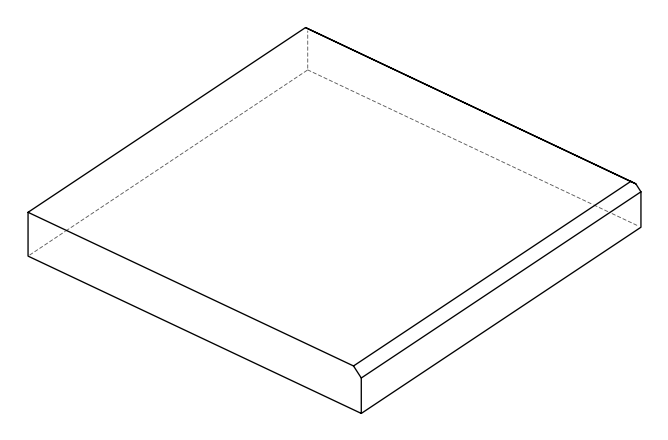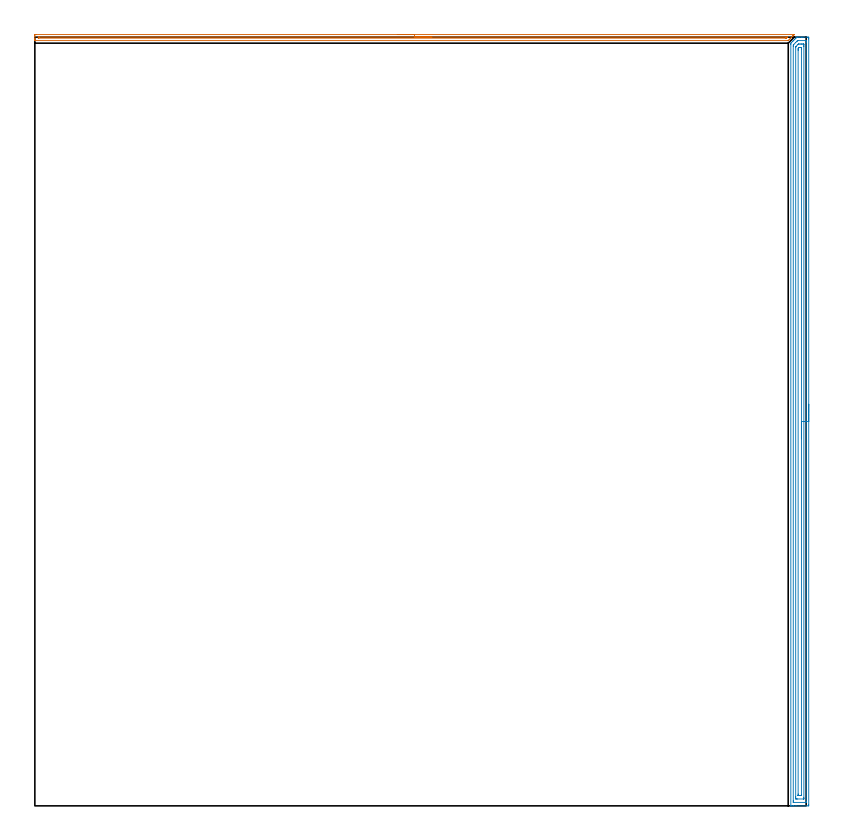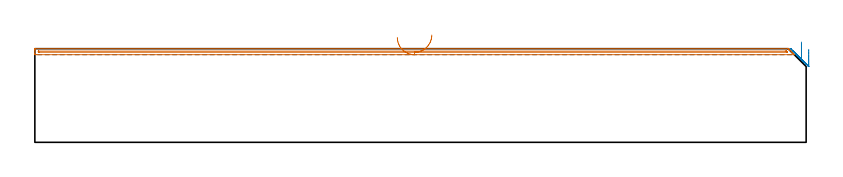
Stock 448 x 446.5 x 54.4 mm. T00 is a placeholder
(PLAN: 2 operations, 0 tool changes, 21.7 min)
(1 AREA_MILL | FG_CHAMFER_SURFACE | UGT0205_001 | 7.18 min | 2718 mm3)
(2 AREA_MILL_1 | FG_CHAMFER_SURFACE_1 | UGT0205_001 | 14.5 min | 24114 mm3)
(TOOL UGT0205_001 | Chamfer Mill 20 x 3 x 45 deg. | D20 FL50 Z2)
(OP 1 AREA_MILL)
G17 G21 G94 G90
T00 M6
G54
G17 G0 G90 X210.55 Y448. S1061 M3
G43 Z64.4 H0
Z60.9
G94 G1 X210.588 Z60.028 F250.
X210.702 Z59.163
X210.891 Z58.312
X211.153 Z57.48
X211.487 Z56.674
X211.89 Z55.9
X212.359 Z55.164
X212.89 Z54.472
X213.479 Z53.829
X214.122 Z53.24
X214.814 Z52.708
X215.55 Z52.24
X216.324 Z51.837
X217.13 Z51.503
X217.962 Z51.241
X218.814 Z51.052
X219.678 Z50.938
X220.55 Z50.9
X441.069
X441.083 Y447.995 Z50.904
X441.069 Y447.971 Z50.927
X440.998 Y447.897 Z51.001
X440.982 Y447.882 Z51.017
X440.771 Y447.67 Z51.228
X440.671 Y447.57 Z51.328
X440.473 Y447.373 Z51.527
X440.385 Y447.285 Z51.615
X440.231 Y447.13 Z51.767
X440.175 Y447.074 Z51.824
X439.545 Y446.445 Z52.455
X439.352 Y446.25 Z52.646
X438.705 Y445.604 Z53.295
X438.472 Y445.37 Z53.526
X437.865 Y444.764 Z54.135
X437.791 Y444.691 Z54.208
X437.606 Y444.504 Z54.39
X437.344 Y444.5 Z54.4
X0.162 Z54.399
X0.01 Y444.503 Z54.388
X0. Y444.839 Z54.06
Y444.846 Z54.053
Y445.101 Z53.798
Y445.81 Z53.085
Y447.044 Z51.852
X0.005 Y447.57 Z51.325
X0.01 Y447.991 Z50.904
X0.195 Y447.995 Z50.902
X0.627 Y448. Z50.9
X220.55
Y446.586 Z52.314
X436.897 Y446.585 Z52.315
X437.004 Y446.584 Z52.316
X437.162 Y446.579 Z52.321
X437.217 Y446.577 Z52.323
X437.206 Y446.564 Z52.336
X437.119 Y446.472 Z52.428
X436.998 Y446.348 Z52.552
X436.897 Y446.247 Z52.653
X436.676 Y446.027 Z52.873
X436.601 Y445.956 Z52.944
X436.571 Y445.932 Z52.968
X436.554 Y445.921 Z52.979
X436.514 Y445.919 Z52.981
X436.344 Y445.916 Z52.984
X436.003 Y445.914 Z52.986
X435.897
X2.308 Y445.915 Z52.985
X2.045 Y445.92 Z52.98
X2.018 Y445.921 Z52.979
X2.01 Y445.935 Z52.965
X2.004 Y445.97 Z52.93
X2.002 Y446.004 Z52.896
Y446.216 Z52.684
X2.01 Y446.576 Z52.324
X2.372 Y446.585 Z52.315
X2.415
X220.55 Y446.586 Z52.314
X221.422 Z52.352
X222.287 Z52.466
X223.138 Z52.655
X223.97 Z52.917
X224.776 Z53.251
X225.55 Z53.654
X226.286 Z54.123
X226.978 Z54.654
X227.621 Z55.243
X228.21 Z55.886
X228.742 Z56.578
X229.21 Z57.314
X229.613 Z58.088
X229.947 Z58.894
X230.209 Z59.726
X230.398 Z60.578
X230.512 Z61.443
X230.55 Z62.314
G0 Z64.4
M5
M2
(OP 2 AREA_MILL_1)
G17 G21 G94 G90
T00 M6
G54
G17 G0 G90 X449.5 Y233.25 S1061 M3
G43 Z64.4 H0
Z54.
G94 G1 Y233.212 Z53.128 F250.
Y233.098 Z52.264
Y232.909 Z51.412
Y232.647 Z50.58
Y232.313 Z49.774
Y231.91 Z49.
Y231.442 Z48.264
Y230.91 Z47.572
Y230.321 Z46.929
Y229.678 Z46.34
Y228.986 Z45.809
Y228.25 Z45.34
Y227.476 Z44.937
Y226.67 Z44.603
Y225.838 Z44.341
Y224.987 Z44.152
Y224.122 Z44.038
Y223.25 Z44.
X449.499 Y0.628 Z44.001
X449.497 Y0.243 Z44.002
X449.493 Y0.01 Z44.005
X449.12 Y0. Z44.378
X442.109 Z51.385
X440.711 Z52.785
X440.356 Z53.138
X439.408 Z54.092
X439.253 Z54.239
X439.219 Y0.001 Z54.273
X439.103 Y0.01 Z54.388
X439.1 Y0.181 Z54.4
Y442.296
X439.103 Y442.995 Z54.388
X439.283 Y443.183 Z54.217
X439.48 Y443.381 Z54.018
X439.586 Y443.488 Z53.911
X440.184 Y444.084 Z53.316
X440.356 Y444.258 Z53.141
X441.077 Y444.978 Z52.422
X441.233 Y445.134 Z52.264
X441.662 Y445.562 Z51.838
X441.971 Y445.872 Z51.527
X442.109 Y446.011 Z51.387
X442.569 Y446.468 Z50.931
X442.61 Y446.499 Z50.888
X442.985 Y446.5 Z50.513
X443.079 Z50.419
X443.862 Z49.633
X445.093 Z48.404
X445.614 Z47.88
X446.23 Z47.265
X448.859 Z44.638
X449.12 Y446.497 Z44.377
X449.493 Y446.49 Z44.005
X449.497 Y446.257 Z44.001
X449.5 Y445.872 Z44.
Y445.484
Y223.25
X448.086 Z45.414
X448.085 Y2.578 Z45.415
X448.084 Y2.416 Z45.416
X448.08 Y2.05 Z45.42
X448.079 Y2.013 Z45.421
X448.019 Y2.009 Z45.481
X447.911 Y2.004 Z45.589
X447.775 Y2.001 Z45.725
X440.763 Z52.737
X440.58 Y2.006 Z52.92
X440.546 Y2.01 Z52.954
X440.521 Y2.016 Z52.979
X440.52 Y2.058 Z52.98
X440.516 Y2.254 Z52.984
X440.515 Y2.416 Z52.985
X440.514 Y3.149 Z52.986
Y441.24
X440.521 Y441.947 Z52.979
X440.604 Y442.043 Z52.896
X440.848 Y442.296 Z52.652
X441.926 Y443.377 Z51.574
X442.634 Y444.084 Z50.866
X442.812 Y444.26 Z50.688
X442.985 Y444.428 Z50.515
X443.047 Y444.485 Z50.453
X443.103 Y444.49 Z50.397
X443.22 Y444.495 Z50.28
X443.455 Y444.499 Z50.045
X447.837 Z45.663
X448.02 Y444.494 Z45.48
X448.054 Y444.49 Z45.446
X448.079 Y444.484 Z45.421
X448.08 Y444.442 Z45.42
X448.084 Y444.246 Z45.416
X448.085 Y444.084 Z45.415
X448.086 Y443.351 Z45.414
Y223.25
X446.672 Z46.828
X446.671 Y4.914 Z46.829
X446.668 Y4.204 Z46.832
X446.666 Y4.026 Z46.834
X446.661 Y4.009 Z46.839
X446.641 Y4.006 Z46.859
X446.591 Y4.003 Z46.909
X446.491 Y4.001 Z47.009
X442.985 Y4. Z50.515
X442.306 Y4.004 Z51.194
X442.109 Y4.01 Z51.391
X441.935 Y4.029 Z51.565
X441.932 Y4.204 Z51.568
X441.93 Y4.387 Z51.57
X441.929 Y5.098 Z51.571
X441.928 Y5.283 Z51.572
X441.929 Y440.508 Z51.571
X441.93 Y440.691 Z51.57
X441.934 Y440.876 Z51.566
X441.935 Y440.924 Z51.565
X441.95 Y440.943 Z51.55
X441.992 Y440.989 Z51.508
X442.109 Y441.109 Z51.391
X443.139 Y442.139 Z50.361
X443.298 Y442.296 Z50.202
X443.489 Y442.477 Z50.011
X443.669 Y442.493 Z49.831
X443.862 Y442.496 Z49.638
X444.538 Y442.5 Z48.962
X445.414 Z48.086
X445.614 Z47.886
X446.294 Y442.496 Z47.206
X446.491 Y442.49 Z47.009
X446.665 Y442.471 Z46.835
X446.668 Y442.296 Z46.832
X446.67 Y442.113 Z46.83
X446.671 Y441.402 Z46.829
X446.672 Y441.217 Z46.828
Y223.25
X445.257 Z48.243
X445.256 Y6.358 Z48.244
X445.254 Y6.18 Z48.246
X445.25 Y6.04 Z48.25
X445.248 Y6.009 Z48.252
X445.226 Y6.007 Z48.274
X445.173 Y6.004 Z48.327
X444.738 Y6. Z48.762
X443.862 Z49.638
X443.429 Y6.004 Z50.071
X443.376 Y6.006 Z50.124
X443.353 Y6.01 Z50.147
X443.349 Y6.022 Z50.151
X443.346 Y6.087 Z50.154
X443.344 Y6.149 Z50.156
X443.343 Y6.522 Z50.157
Y6.886
Y438.719
X443.344 Y439.248 Z50.156
X443.347 Y439.614 Z50.153
X443.35 Y439.874 Z50.15
X443.472 Y440.011 Z50.028
X443.862 Y440.41 Z49.638
X443.912 Y440.456 Z49.588
X443.938 Y440.478 Z49.562
X443.979 Y440.49 Z49.521
X444.087 Y440.494 Z49.413
X444.304 Y440.498 Z49.196
X444.738 Y440.5 Z48.762
X445.171 Y440.496 Z48.329
X445.224 Y440.494 Z48.276
X445.246 Y440.49 Z48.254
X445.251 Y440.478 Z48.249
X445.254 Y440.413 Z48.246
X445.256 Y440.351 Z48.244
X445.257 Y439.978 Z48.243
Y439.614
Y223.25
Y222.378 Z48.281
Y221.514 Z48.395
Y220.662 Z48.583
Y219.83 Z48.846
Y219.024 Z49.18
Y218.25 Z49.582
Y217.514 Z50.051
Y216.822 Z50.582
Y216.179 Z51.172
Y215.59 Z51.815
Y215.059 Z52.507
Y214.59 Z53.243
Y214.187 Z54.017
Y213.853 Z54.822
Y213.591 Z55.655
Y213.402 Z56.506
Y213.288 Z57.371
Y213.25 Z58.243
G0 Z64.4
M5
M2
